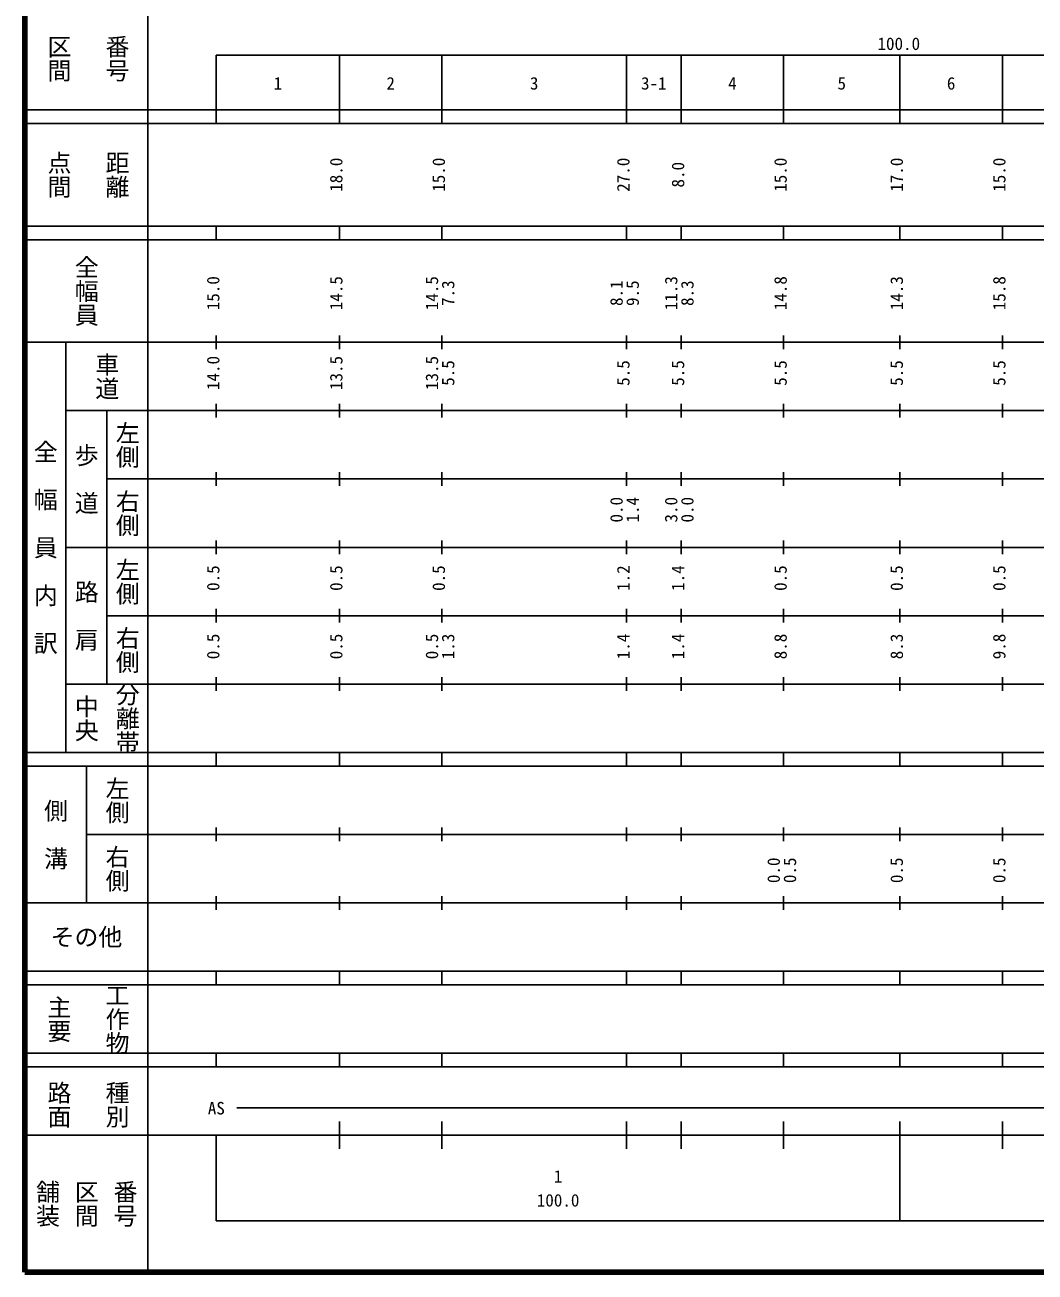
# Model space of a CAD drawing. Units: millimetres on the paper, enlarged 1000 times. Extents: x 40000 to 680000, y 20000 to 380000.
# Drawn here: x 40000 to 187780, y 20000 to 202409 of the extents above; entities that cross this region are included whole.
import ezdxf
from ezdxf.enums import TextEntityAlignment as Align

# ---------------------------------------------------------------- set-up
doc = ezdxf.new("R2010")
doc.units = ezdxf.units.MM
doc.header["$LTSCALE"] = 1000
doc.layers.add('M-TTL', color=2, linetype='Continuous', lineweight=140)
doc.layers.add('M-TTL-BAND', color=7, linetype='Continuous', lineweight=25)
doc.styles.add('@ＭＳ ゴシック', font='')
doc.styles.add('ＭＳ ゴシック', font='')
doc.styles.get('@ＭＳ ゴシック').set_extended_font_data('@MS Gothic')
doc.styles.get('ＭＳ ゴシック').set_extended_font_data('MS Gothic')

msp = doc.modelspace()

# ---------------------------------------------------------------- linework, layer by layer
at = {"layer": 'M-TTL'}
for p, q in [((40000, 380000), (40000, 20000)), ((40000, 20000), (680000, 20000))]:
    msp.add_line(p, q, dxfattribs=at)
at = {"layer": 'M-TTL-BAND'}
for p, q in [((58000, 370000), (58000, 20000)), ((68000, 198000), (579000, 198000)), ((68000, 198000), (68000, 188000)), ((86000, 188000), (86000, 198000)), ((101000, 188000), (101000, 198000)), ((128000, 188000), (128000, 198000)), ((136000, 188000), (136000, 198000)), ((151000, 188000), (151000, 198000)), ((168000, 188000), (168000, 198000)), ((183000, 188000), (183000, 198000)), ((40000, 190000), (579000, 190000)), ((40000, 188000), (579000, 188000)), ((40000, 173000), (579000, 173000)), ((68000, 171000), (68000, 173000)), ((86000, 171000), (86000, 173000)), ((101000, 171000), (101000, 173000)), ((128000, 171000), (128000, 173000)), ((136000, 171000), (136000, 173000)), ((151000, 171000), (151000, 173000)), ((168000, 171000), (168000, 173000)), ((183000, 171000), (183000, 173000)), ((40000, 171000), (579000, 171000)), ((68000, 155000), (68000, 157000)), ((86000, 155000), (86000, 157000)), ((101000, 155000), (101000, 157000)), ((128000, 155000), (128000, 157000)), ((136000, 155000), (136000, 157000)), ((151000, 155000), (151000, 157000)), ((168000, 155000), (168000, 157000)), ((183000, 155000), (183000, 157000)), ((40000, 156000), (579000, 156000)), ((46000, 96000), (46000, 156000)), ((46000, 146000), (579000, 146000)), ((52000, 146000), (52000, 106000)), ((68000, 145000), (68000, 147000)), ((86000, 145000), (86000, 147000)), ((101000, 145000), (101000, 147000)), ((128000, 145000), (128000, 147000)), ((136000, 145000), (136000, 147000)), ((151000, 145000), (151000, 147000)), ((168000, 145000), (168000, 147000)), ((183000, 145000), (183000, 147000)), ((68000, 135000), (68000, 137000)), ((86000, 135000), (86000, 137000)), ((101000, 135000), (101000, 137000)), ((128000, 135000), (128000, 137000)), ((136000, 135000), (136000, 137000)), ((151000, 135000), (151000, 137000)), ((168000, 135000), (168000, 137000)), ((183000, 135000), (183000, 137000)), ((52000, 136000), (579000, 136000)), ((46000, 126000), (579000, 126000)), ((68000, 125000), (68000, 127000)), ((86000, 125000), (86000, 127000)), ((101000, 125000), (101000, 127000)), ((128000, 125000), (128000, 127000)), ((136000, 125000), (136000, 127000)), ((151000, 125000), (151000, 127000)), ((168000, 125000), (168000, 127000)), ((183000, 125000), (183000, 127000)), ((68000, 115000), (68000, 117000)), ((86000, 115000), (86000, 117000)), ((101000, 115000), (101000, 117000)), ((128000, 115000), (128000, 117000)), ((136000, 115000), (136000, 117000)), ((151000, 115000), (151000, 117000)), ((168000, 115000), (168000, 117000)), ((183000, 115000), (183000, 117000)), ((52000, 116000), (579000, 116000)), ((46000, 106000), (579000, 106000)), ((68000, 105000), (68000, 107000)), ((86000, 105000), (86000, 107000)), ((101000, 105000), (101000, 107000)), ((128000, 105000), (128000, 107000)), ((136000, 105000), (136000, 107000)), ((151000, 105000), (151000, 107000)), ((168000, 105000), (168000, 107000)), ((183000, 105000), (183000, 107000)), ((40000, 96000), (579000, 96000)), ((68000, 94000), (68000, 96000)), ((86000, 94000), (86000, 96000)), ((101000, 94000), (101000, 96000)), ((128000, 94000), (128000, 96000)), ((136000, 94000), (136000, 96000)), ((151000, 94000), (151000, 96000)), ((168000, 94000), (168000, 96000)), ((183000, 94000), (183000, 96000)), ((40000, 94000), (579000, 94000)), ((49000, 94000), (49000, 74000)), ((49000, 84000), (579000, 84000)), ((68000, 83000), (68000, 85000)), ((86000, 83000), (86000, 85000)), ((101000, 83000), (101000, 85000)), ((128000, 83000), (128000, 85000)), ((136000, 83000), (136000, 85000)), ((151000, 83000), (151000, 85000)), ((168000, 83000), (168000, 85000)), ((183000, 83000), (183000, 85000)), ((68000, 73000), (68000, 75000)), ((86000, 73000), (86000, 75000)), ((101000, 73000), (101000, 75000)), ((128000, 73000), (128000, 75000)), ((136000, 73000), (136000, 75000)), ((151000, 73000), (151000, 75000)), ((168000, 73000), (168000, 75000)), ((183000, 73000), (183000, 75000)), ((40000, 74000), (579000, 74000)), ((40000, 64000), (579000, 64000)), ((68000, 62000), (68000, 64000)), ((86000, 62000), (86000, 64000)), ((101000, 62000), (101000, 64000)), ((128000, 62000), (128000, 64000)), ((136000, 62000), (136000, 64000)), ((151000, 62000), (151000, 64000)), ((168000, 62000), (168000, 64000)), ((183000, 62000), (183000, 64000)), ((40000, 62000), (579000, 62000)), ((40000, 52000), (579000, 52000)), ((68000, 50000), (68000, 52000)), ((86000, 50000), (86000, 52000)), ((101000, 50000), (101000, 52000)), ((128000, 50000), (128000, 52000)), ((136000, 50000), (136000, 52000)), ((151000, 50000), (151000, 52000)), ((168000, 50000), (168000, 52000)), ((183000, 50000), (183000, 52000)), ((40000, 50000), (579000, 50000)), ((71000, 44000), (565000, 44000)), ((86000, 38000), (86000, 42000)), ((101000, 38000), (101000, 42000)), ((128000, 38000), (128000, 42000)), ((136000, 38000), (136000, 42000)), ((151000, 38000), (151000, 42000)), ((168000, 27500), (168000, 42000)), ((183000, 38000), (183000, 42000)), ((40000, 40000), (579000, 40000)), ((68000, 40000), (68000, 27500)), ((68000, 27500), (579000, 27500))]:
    msp.add_line(p, q, dxfattribs=at)

# ---------------------------------------------------------------- texts
at = {"layer": 'M-TTL-BAND', "style": '@ＭＳ ゴシック'}
for s, p in [('番号', (53500, 197500)), ('区間', (45000, 197500)), ('点間', (45000, 180500)), ('距離', (53500, 180500)), ('全幅員', (49000, 163500)), ('車道', (52000, 151000)), ('左側', (55000, 141000)), ('全\u3000幅\u3000員\u3000内\u3000訳', (43000, 126000)), ('歩\u3000道', (49000, 136000)), ('右側', (55000, 131000)), ('左側', (55000, 121000)), ('路\u3000肩', (49000, 116000)), ('右側', (55000, 111000)), ('分離帯', (55000, 101000)), ('中央', (49000, 101000)), ('左側', (53500, 89000)), ('側\u3000溝', (44500, 84000)), ('右側', (53500, 79000)), ('主要', (45000, 57000)), ('工作物', (53500, 57000)), ('路面', (45000, 44500)), ('種別', (53500, 44500)), ('舗装', (43333, 30000)), ('区間', (49000, 30000)), ('番号', (54667, 30000))]:
    msp.add_text(s, height=2566, rotation=270, dxfattribs=at).set_placement(p, align=Align.MIDDLE_CENTER)
at = {"layer": 'M-TTL-BAND', "style": 'ＭＳ ゴシック'}
for s, p in [('100.0', (167844, 198195)), ('1', (77000, 192405)), ('2', (93500, 192405)), ('3', (114500, 192405)), ('3-1', (132000, 192405)), ('4', (143500, 192405)), ('5', (159500, 192405)), ('6', (175500, 192405)), ('AS', (68000, 42500)), ('1', (118000, 32523)), ('100.0', (118000, 29033))]:
    msp.add_text(s, height=1833, dxfattribs=at).set_placement(p, align=Align.BOTTOM_CENTER)
for s, p in [('18.0', (87000, 180500)), ('15.0', (102000, 180500)), ('27.0', (129000, 180500)), ('15.0', (152000, 180500)), ('17.0', (169000, 180500)), ('15.0', (184000, 180500)), ('8.0', (137000, 180500)), ('15.0', (69000, 163174)), ('14.5', (87000, 163174)), ('14.5', (101000, 163174)), ('7.3', (103370, 163174)), ('8.1', (128000, 163174)), ('9.5', (130370, 163174)), ('11.3', (136000, 163174)), ('8.3', (138370, 163174)), ('14.8', (152000, 163174)), ('14.3', (169000, 163174)), ('15.8', (184000, 163174)), ('14.0', (69000, 151500)), ('13.5', (87000, 151500)), ('13.5', (101000, 151500)), ('5.5', (103370, 151500)), ('5.5', (129000, 151500)), ('5.5', (137000, 151500)), ('5.5', (152000, 151500)), ('5.5', (169000, 151500)), ('5.5', (184000, 151500)), ('0.0', (128000, 131500)), ('1.4', (130370, 131500)), ('3.0', (136000, 131500)), ('0.0', (138370, 131500)), ('0.5', (69000, 121500)), ('0.5', (87000, 121500)), ('0.5', (102000, 121500)), ('1.2', (129000, 121500)), ('1.4', (137000, 121500)), ('0.5', (152000, 121500)), ('0.5', (169000, 121500)), ('0.5', (184000, 121500)), ('0.5', (69000, 111500)), ('0.5', (87000, 111500)), ('0.5', (101000, 111500)), ('1.3', (103370, 111500)), ('1.4', (129000, 111500)), ('1.4', (137000, 111500)), ('8.8', (152000, 111500)), ('8.3', (169000, 111500)), ('9.8', (184000, 111500)), ('0.0', (151000, 78764)), ('0.5', (153370, 78764)), ('0.5', (169000, 78764)), ('0.5', (184000, 78764))]:
    msp.add_text(s, height=1833, rotation=90, dxfattribs=at).set_placement(p, align=Align.BOTTOM_CENTER)
msp.add_text('その他', height=2566, dxfattribs=at).set_placement((49000, 69000), align=Align.MIDDLE_CENTER)

doc.saveas('drawing.dxf')
